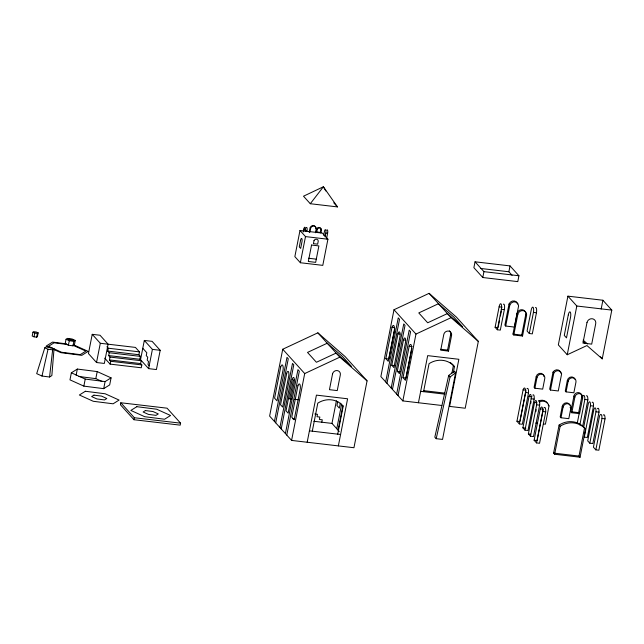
<?xml version="1.0" encoding="UTF-8"?>
<svg xmlns="http://www.w3.org/2000/svg" width="644" height="644" viewBox="0 0 644 644"><rect width="100%" height="100%" fill="white"/><g stroke="black" fill="none" stroke-linecap="round" stroke-linejoin="round"><path stroke-width="0.97" d="M54.024 348.968L51.85 375.573L49.564 377.006L41.989 376.04L36.692 373.641L44.806 347.792L46.191 346.923L50.804 347.51L54.024 348.968L52.639 349.837L48.026 349.249L44.806 347.792M49.564 377.006L52.639 349.837M32.949 332.191L32.2 336.007L34.019 336.828L36.636 337.166L37.416 336.675L38.165 332.859L36.346 332.03L33.738 331.7L32.949 332.191L34.768 333.02L37.384 333.351L38.165 332.859M34.019 336.828L34.768 333.02M36.636 337.166L37.384 333.351M66.05 339.259L65.157 343.783L68.377 345.24L72.989 345.828L74.374 344.959L75.267 340.435L72.047 338.977L67.435 338.39L66.05 339.259L69.27 340.716L73.875 341.296L75.267 340.435M68.377 345.24L69.27 340.716M72.989 345.828L73.875 341.296M71.355 372.804L69.979 379.855L83.849 386.126L103.7 388.654L109.681 384.911L111.066 377.859L97.196 371.588L77.336 369.06L71.355 372.804L85.233 379.075L105.085 381.602L111.066 377.859M76.129 375.227L77.336 369.06M92.221 334.325L88.445 353.58L96.528 362.524L104.32 363.441L108.103 344.186L100.013 335.242L92.221 334.325L100.303 343.276L135.433 347.414L139.458 351.874L138.895 354.723L140.4 356.39L139.845 359.247L141.189 360.729L140.625 363.578L141.841 364.923L141.278 367.772L110.1 364.118L104.706 358.153M83.849 386.126L85.233 379.075M96.528 362.524L100.303 343.276M101.881 381.385L95.811 378.64L97.196 371.588M140.4 356.39L109.222 352.735L107.717 351.069L108.281 348.219L106.936 346.73M141.189 360.729L110.003 357.074L108.667 355.585L109.222 352.735M103.7 388.654L105.085 381.602M141.841 364.923L110.655 361.268L109.448 359.924L110.003 357.074M110.1 364.118L110.655 361.268M120.806 402.758L120.42 404.746L133.952 419.719L180.199 425.145L180.586 423.164L167.054 408.183L120.806 402.758L134.338 417.739L180.586 423.164M144.32 340.435L140.545 359.69L148.627 368.634L156.42 369.551L160.195 350.296L152.113 341.352L144.32 340.435L152.403 349.386L160.195 350.296M133.952 419.719L134.338 417.739M148.627 368.634L152.403 349.386M299.983 230.488L294.855 256.634L300.37 262.736L322.789 265.368L327.917 239.222L322.411 233.12L299.983 230.488L305.498 236.589L327.917 239.222M303.252 231.937L303.799 229.135A2.689 0.797 -83.3 0 1 304.99 227.332A2.689 0.797 -83.3 0 1 305.176 230.665L306.979 230.874A2.689 0.797 -83.3 0 0 307.019 228.032A2.689 0.797 -83.3 0 0 306.158 227.759M305.232 231.212L305.602 229.344L303.799 229.135M282.732 349.241L269.619 416.088L291.587 440.416L353.95 447.725L367.064 380.878L345.087 356.559L317.846 332.835L282.732 349.241L304.701 373.56L291.587 440.416M300.37 262.736L305.498 236.589M309.225 232.5L310.134 227.831A2.962 2.737 -42.1 0 1 315.745 227.783M309.893 232.106L310.625 228.37A2.962 2.737 -42.1 0 1 313.942 226.06A2.962 2.737 -42.1 0 1 316.228 229.031L315.496 232.766M274.425 421.409L286.991 357.372L288.271 358.797L275.713 422.834M316.156 231.912L316.776 228.741A2.335 2.157 -42.1 0 1 321.002 229.24L321.493 229.787L320.873 232.951L320.382 232.404L316.156 231.912L316.647 232.452L317.267 229.288L316.776 228.741M279.915 427.487L292.481 363.449L293.769 364.874L281.203 428.912M320.382 232.404L321.002 229.24M289.719 398.757L293.294 380.524A7.277 6.73 -42.1 0 1 294.179 379.461M323.682 235.285L324.415 231.558A2.689 0.797 -83.3 0 1 325.606 229.755A2.689 0.797 -83.3 0 1 325.792 233.08L325.059 236.815M285.413 433.573L297.947 369.664L299.323 371.186L286.781 435.094M326.492 238.892L327.595 233.289A2.689 0.797 -83.3 0 0 327.635 230.455A2.689 0.797 -83.3 0 0 326.774 230.174M307.18 442.243L316.421 395.126L347.599 398.781L338.358 445.898M312.3 431.174L317.798 403.152A20.358 18.813 -42.1 0 1 343.212 406.131L337.714 434.153M321.807 422.206L322.274 419.808L319.376 419.461L319.851 417.054L317.009 416.724L317.484 414.317L314.836 414.012M339.267 431.48L331.974 423.406L336.409 400.793M337.722 401.558L336.949 405.478L339.356 408.143L340.322 403.233M336.78 428.727L341.61 404.094M338.068 430.152L342.898 405.519M418.439 402.742L427.68 355.633L458.858 359.288L449.617 406.404L465.209 408.232L478.323 341.384L456.346 317.057L429.105 293.342L393.991 309.748L380.87 376.595L402.846 400.914L441.824 405.487M385.853 358.668L392.011 327.265A5.104 1.513 -83.3 0 1 393.798 325.639A5.104 1.513 -83.3 0 1 394.418 329.929L388.252 361.332L385.853 358.668L388.863 359.022L394.836 328.601M385.684 381.916L398.242 317.87L399.53 319.295L386.972 383.341M391.793 365.253L397.96 333.85A4.266 1.264 -83.3 0 1 399.594 332.046A4.266 1.264 -83.3 0 1 400.061 336.176L393.903 367.579L391.793 365.253L394.788 365.599M398.644 345.973L399.022 344.009M391.174 387.994L403.74 323.956L405.028 325.381L392.462 389.419M397.292 371.33L403.45 339.927A4.266 1.264 -83.3 0 1 405.084 338.132A4.266 1.264 -83.3 0 1 405.551 342.254L399.393 373.657L397.292 371.33L400.302 371.685M396.664 394.072L409.206 330.171L410.582 331.692L398.04 395.593M403.023 377.674L409.182 346.271A5.104 1.513 -83.3 0 1 410.961 344.637A5.104 1.513 -83.3 0 1 411.58 348.927L405.422 380.33L403.023 377.674L406.05 378.028L411.83 348.589M402.846 400.914L415.96 334.067L393.991 309.748M423.559 391.673L429.057 363.659A20.358 18.813 -42.1 0 1 454.463 366.637L453.328 372.433M448.506 351.101L440.713 350.183L443.78 334.526A4.106 3.8 -42.1 0 1 448.449 331.072A4.106 3.8 -42.1 0 1 451.573 335.444L448.506 351.101L447.58 350.07L450.647 334.413A4.106 3.8 -42.1 0 0 449.367 330.799M451.895 373.198L453.416 365.47A20.358 18.813 -42.1 0 0 450.116 362.419M475.039 261.802L473.887 267.663L482.791 277.524L517.784 281.621L518.935 275.761L510.032 265.908L475.039 261.802L483.942 271.655L518.935 275.761M454.237 371.282L455.654 372.57L442.541 439.417L436.189 438.677L434.821 437.155L448.691 375.452L454.237 371.282L455.614 372.804L450.067 376.973L436.189 438.677M482.791 277.524L483.942 271.655M497.329 329.76L495.099 327.297L499.116 306.818A4.347 1.288 -83.3 0 1 501.04 303.904A4.347 1.288 -83.3 0 1 501.346 309.281L497.329 329.76L500.316 330.106L504.341 309.627A4.347 1.288 -83.3 0 0 503.375 304.193M512.061 275.286L508.881 271.768L510.032 265.908M498.287 326.669L499.43 320.817M500.388 315.946L501.346 311.068M509.026 304.032L504.88 325.139L505.701 326.041L514.451 327.072L518.589 305.964A4.693 4.339 -42.1 0 0 509.839 304.942L509.026 304.032A4.693 4.339 -42.1 0 1 517.655 304.04M505.701 326.041L509.839 304.942M512.97 334.083L516.987 313.612A4.613 4.258 -42.1 0 1 522.22 309.732A4.613 4.258 -42.1 0 1 525.729 314.634L526.551 315.544L522.534 336.015L513.783 334.993L512.97 334.083L521.712 335.113L522.534 336.015M513.783 334.993L517.8 314.514A4.613 4.258 -42.1 0 1 523.041 310.633A4.613 4.258 -42.1 0 1 526.551 315.544M521.712 335.113L525.729 314.634M529.304 333.512L533.441 312.404A4.355 1.296 -83.3 0 0 533.087 307.301A4.355 1.296 -83.3 0 0 531.22 309.941L527.074 331.048L529.304 333.512L532.314 333.866L536.452 312.759A4.355 1.296 -83.3 0 0 535.462 307.574M519.338 423.905L516.939 421.24L523.097 389.837A5.104 1.513 -83.3 0 1 524.884 388.211A5.104 1.513 -83.3 0 1 525.504 392.502L519.338 423.905L522.356 424.259L528.515 392.848A5.104 1.513 -83.3 0 0 527.017 388.574M520.143 420.613L525.915 391.174M524.981 430.152L522.88 427.825L529.046 396.414A4.266 1.264 -83.3 0 1 530.672 394.619A4.266 1.264 -83.3 0 1 531.147 398.749L524.981 430.152L527.975 430.498L534.142 399.095A4.266 1.264 -83.3 0 0 532.846 395.062M530.688 403.635L531.075 401.679M544.027 376.635A4.106 3.8 -42.1 0 0 536.162 376.748L534.085 387.334L534.898 388.227L542.691 389.137L544.768 378.559A4.106 3.8 -42.1 0 0 541.636 374.188A4.106 3.8 -42.1 0 0 536.975 377.642L534.898 388.227M530.479 436.23L528.378 433.903L534.536 402.5A4.266 1.264 -83.3 0 1 536.17 400.705A4.266 1.264 -83.3 0 1 536.637 404.826L530.479 436.23L533.49 436.584L539.648 405.181A4.266 1.264 -83.3 0 0 538.65 400.922M535.816 411.685L536.202 409.721M536.508 442.903L534.101 440.246L540.268 408.843A5.104 1.513 -83.3 0 1 542.047 407.209A5.104 1.513 -83.3 0 1 542.667 411.5L536.508 442.903L539.543 443.265L545.701 411.854A5.104 1.513 -83.3 0 0 543.89 407.95M553.019 372.127L549.678 389.161L550.483 390.047L558.276 390.964L561.616 373.931A4.355 4.025 -42.1 0 0 553.824 373.021L553.019 372.127A4.355 4.025 -42.1 0 1 560.811 373.045M567.911 296.151L558.34 344.902L567.243 354.755L586.95 345.554L602.237 358.861L611.8 310.11L602.897 300.249L567.911 296.151L576.815 306.005L611.8 310.11M550.483 390.047L553.824 373.021M548.205 405.076L549.002 405.962L545.428 424.187L543.496 423.961M567.243 354.755L576.815 306.005M569.924 405.181A4.106 3.8 -42.1 0 0 562.268 406.284L560.191 416.869L560.996 417.755L568.789 418.672L570.866 408.087A4.106 3.8 -42.1 0 0 567.734 403.716A4.106 3.8 -42.1 0 0 563.073 407.177L560.996 417.755M575.003 379.3A4.106 3.8 -42.1 0 0 567.348 380.403L565.271 390.988L566.068 391.874L573.86 392.784L575.937 382.206A4.106 3.8 -42.1 0 0 572.806 377.827A4.106 3.8 -42.1 0 0 568.145 381.288L566.068 391.874M553.599 453.086L559.089 425.064A20.358 18.813 -42.1 0 1 584.502 428.043L585.549 429.21L580.051 457.224L554.645 454.245L553.599 453.086L579.004 456.065L580.051 457.224M554.645 454.245L560.143 426.223L559.089 425.064M570.866 411.725L573.941 396.076A4.106 3.8 -42.1 0 1 578.602 392.615A4.106 3.8 -42.1 0 1 581.733 396.986L582.659 398.016L579.592 413.665L571.792 412.756L570.866 411.725L578.666 412.643L579.592 413.665M571.792 412.756L574.867 397.098A4.106 3.8 -42.1 0 1 579.536 393.637A4.106 3.8 -42.1 0 1 582.659 398.016M578.666 412.643L581.733 396.986M577.249 423.293L579.56 411.516M601.174 309.031L602.897 300.249M579.841 424.976L584.849 399.457A5.458 1.618 -83.3 0 0 582.442 396.801M582.659 426.312L587.859 399.811A5.458 1.618 -83.3 0 0 586.33 395.851M583.746 426.932L588.366 403.377A4.492 1.336 -83.3 0 1 589.92 401.993A4.492 1.336 -83.3 0 1 590.476 405.704L584.309 437.107L587.344 437.461L593.502 406.058A4.492 1.336 -83.3 0 0 592.19 402.347M579.004 456.065L584.502 428.043M589.807 443.193L595.966 411.782A4.492 1.336 -83.3 0 0 595.41 408.071A4.492 1.336 -83.3 0 0 593.865 409.455L587.698 440.858L589.807 443.193L592.834 443.547L599.001 412.136A4.492 1.336 -83.3 0 0 597.407 408.747M595.837 449.866L601.995 418.455A5.458 1.618 -83.3 0 0 599.596 415.799L593.43 447.202L595.837 449.866L598.864 450.22L605.03 418.817A5.458 1.618 -83.3 0 0 603.203 415.147M41.989 376.04L48.026 349.249M310.295 203.721L323.385 186.776L337.472 206.909L310.295 203.721L303.501 196.203L323.385 186.776L325.816 190.978M304.701 373.56L339.823 357.162L367.064 380.878M415.96 334.067L451.074 317.661L478.323 341.384M325.792 233.08L327.595 233.289M480.698 268.468L508.881 271.768M308.5 258.236L316.301 259.154M499.116 306.818L502.111 307.164M533.441 312.404L536.452 312.759M501.346 309.281L504.341 309.627M495.099 327.297L498.094 327.643M392.011 327.265L394.273 327.53M397.96 333.85L399.956 334.083M403.45 339.927L405.712 340.193M440.762 349.273L447.58 350.07M409.182 346.271L412.216 346.625M523.097 389.837L526.108 390.192M525.504 392.502L528.515 392.848M584.849 399.457L587.859 399.811M529.046 396.414L532.033 396.768M108.281 348.219L139.458 351.874M531.147 398.749L534.142 399.095M590.476 405.704L593.502 406.058M107.717 351.069L138.895 354.723M534.536 402.5L536.798 402.766M423.486 390.626L444.988 393.146M536.637 404.826L539.648 405.181M595.966 411.782L599.001 412.136M420.677 391.335L445.06 394.192M108.667 355.585L139.845 359.247M540.268 408.843L543.294 409.198L537.136 440.601L534.101 440.246M109.448 359.924L140.625 363.578M542.667 411.5L545.701 411.854M601.995 418.455L605.03 418.817M535.768 423.06L537.7 423.285M516.939 421.24L519.95 421.595M288.327 398.588L291.651 398.982M294.55 399.32L298.422 399.771M522.88 427.825L525.874 428.171M528.378 433.903L530.632 434.169M292.835 418.809L294.839 419.051M313.813 421.273L331.974 423.406M309.418 430.836L340.596 434.491M66.501 343.88L52.534 342.101L46.223 346.053L50.796 348.122M67.886 344.564L54.096 342.809L48.461 346.335L61.534 352.252L80.25 354.635L85.885 351.101L72.812 345.192M78.938 376.49L95.811 378.64M73.488 344.765L88.123 351.391L81.812 355.335L60.858 352.671L53.541 349.362M583.142 340.137L587.505 343.936M600.329 356.752L602.237 358.861M583.134 341.328L585.042 343.445M516.987 313.612L517.8 314.514M567.348 380.403L568.145 381.288M573.941 396.076L574.867 397.098M570.061 407.201L570.866 408.087M536.162 376.748L536.975 377.642M562.268 406.284L563.073 407.177M429.105 293.342L451.074 317.661M333.761 202.804L337.472 206.909M450.647 334.413L451.573 335.444M453.416 365.47L454.463 366.637M448.691 375.452L450.067 376.973M315.745 228.491L316.228 229.031M310.134 227.831L310.625 228.37M317.846 332.835L339.823 357.162M142.783 348.275L146.808 352.735L146.244 355.585L147.75 357.251L147.194 360.109L148.531 361.59L147.975 364.44L149.183 365.784M317.267 229.288A2.335 2.157 -42.1 0 1 321.493 229.787M560.143 426.223A20.358 18.813 -42.1 0 1 585.549 429.21M538.762 400.938A7.277 6.73 -42.1 0 1 547.11 402.758M539.567 401.832A7.277 6.73 -42.1 0 1 549.002 405.962M300.571 240.349L299.283 246.885L300.668 248.407L301.947 241.878A2.689 0.797 -83.3 0 0 301.762 238.546A2.689 0.797 -83.3 0 0 300.571 240.349M280.752 366.766L274.594 398.169L277.001 400.826L283.159 369.423A5.104 1.513 -83.3 0 0 282.539 365.132A5.104 1.513 -83.3 0 0 280.752 366.766M311.551 245.05L308.331 261.488L315.665 262.349L318.893 245.911L311.551 245.05M286.701 373.343L280.534 404.746L282.644 407.072L288.802 375.669A4.266 1.264 -83.3 0 0 288.335 371.548A4.266 1.264 -83.3 0 0 286.701 373.343M314.039 240.502L313.419 243.665L317.645 244.165L318.265 241.001A2.335 2.157 -42.1 0 0 314.039 240.502M292.191 379.421L286.033 410.832L288.134 413.158L294.3 381.755A4.266 1.264 -83.3 0 0 293.825 377.626A4.266 1.264 -83.3 0 0 292.191 379.421M297.922 385.764L291.764 417.167L294.163 419.832L300.329 388.429A5.104 1.513 -83.3 0 0 299.702 384.138A5.104 1.513 -83.3 0 0 297.922 385.764M332.521 374.027L329.454 389.676L337.247 390.594L340.322 374.937A4.106 3.8 -42.1 0 0 337.19 370.566A4.106 3.8 -42.1 0 0 332.521 374.027M568.29 314.932L564.273 335.403L566.495 337.875L570.512 317.395A4.347 1.288 -83.3 0 0 570.214 312.018A4.347 1.288 -83.3 0 0 568.29 314.932M586.974 322.628L582.957 343.107L591.699 344.129L595.716 323.65A4.613 4.258 -42.1 0 0 592.206 318.748A4.613 4.258 -42.1 0 0 586.974 322.628M68.836 339.018L68.047 339.509L69.874 340.338L72.482 340.668L73.263 340.177L68.836 339.018M85.354 391.262L79.373 395.005L93.243 401.276L113.103 403.804L119.084 400.061L105.213 393.79L85.354 391.262M93.935 395.142L91.649 396.567L96.946 398.966L104.529 399.924L106.807 398.499L101.511 396.1L93.935 395.142M136.826 406.686L130.845 410.429L144.715 416.708L164.574 419.236L170.555 415.493L156.677 409.214L136.826 406.686M145.399 410.566L143.121 411.999L148.418 414.39L155.993 415.356L158.279 413.923L152.982 411.532L145.399 410.566M327.224 343.22L307.518 352.421L316.421 362.274L336.128 353.073L351.415 366.38L342.511 356.526L327.224 343.22M438.484 303.718L418.777 312.928L427.68 322.781L447.387 313.58L462.674 326.886L453.77 317.033L438.484 303.718"/></g></svg>
